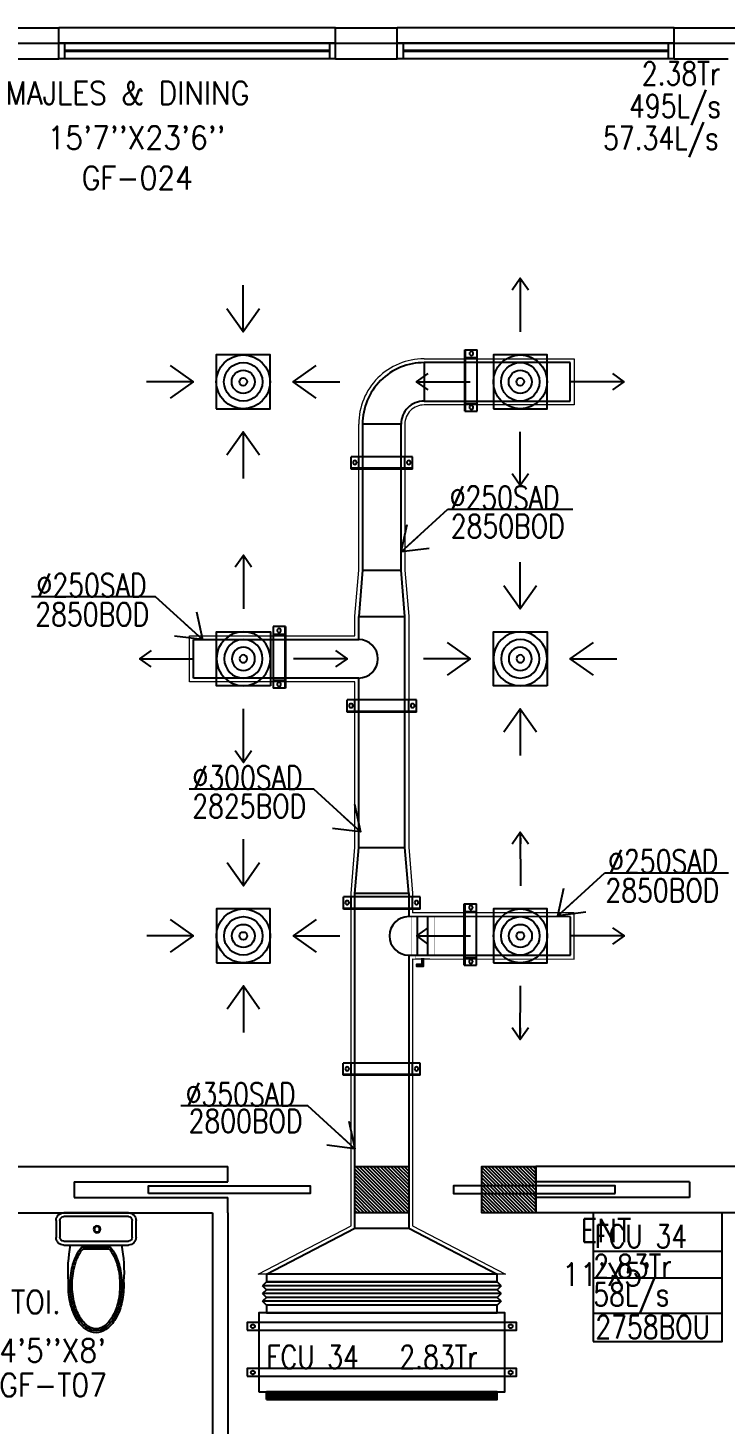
# Model space of a CAD drawing. Header units: millimetres. Extents: x 0 to 91840, y -5689 to 55688.
# Drawn here: x 38822 to 43353, y 36552 to 45625 of the extents above; entities that cross this region are included whole.
import ezdxf

# ---------------------------------------------------------------- set-up
doc = ezdxf.new("R2010")
doc.units = ezdxf.units.MM
doc.linetypes.add('CENTER', pattern=[50.8, 31.75, -6.35, 6.35, -6.35])
for name, color, linetype in [('A-ANNO-TEXT', 8, 'Continuous'), ('A-DOOR', 4, 'Continuous'), ('A-FLOR-PFIX', 8, 'Continuous'), ('A-GLAZ', 5, 'Continuous'), ('A-GRID', 253, 'CENTER'), ('A-WALL-FULL', 8, 'Continuous'), ('AC- VD', 5, 'Continuous'), ('AC-FD', 1, 'Continuous'), ('AC-SAD', 3, 'Continuous'), ('AC-SAD TEXT', 3, 'Continuous'), ('AC-WALL OPENING', 1, 'Continuous'), ('FCU-AC', 160, 'Continuous'), ('L1-E014-C22-VAC (08-08-2010)$0$ETA-AC-DAMPER', 4, 'Continuous'), ('M-HANGER', 30, 'Continuous'), ('RCD RIGHT', 1, 'Continuous'), ('SCD  RIGHT', 3, 'Continuous')]:
    doc.layers.add(name, color=color, linetype=linetype)
doc.layers.add('INSULATION', color=1, linetype='Continuous', lineweight=5)
doc.styles.add('ROMANS', font='romans.shx', dxfattribs={"width": 0.8})
doc.styles.add('SIMPLEX', font='simplex.shx', dxfattribs={"width": 0.8})
doc.dimstyles.new('100 of DIM2', dxfattribs={"dimscale": 0, "dimtxt": 200, "dimasz": 150, "dimexe": 75, "dimexo": 200, "dimgap": 75, "dimtad": 1, "dimdec": 0, "dimrnd": 5, "dimzin": 0, "dimdsep": 46, "dimtxsty": 'ROMANS', "dimblk": 'ARCHTICK', "dimcen": 100, "dimclrd": 94, "dimclre": 94, "dimclrt": 2, "dimadec": 0, "dimazin": 0, "dimtfac": 1, "dimtdec": 0, "dimtofl": 0, "dimtmove": 2, "dimatfit": 3, "dimldrblk": 'OPEN90', "dimfxl": 75, "dimtolj": 1, "dimtzin": 0, "dimarcsym": 0})

# ---------------------------------------------------------------- blocks, each defined once
blk = doc.blocks.new('W-180')
for p, q in [((1800, 100), (0, 100)), ((40, 0), (40, 100)), ((1760, 100), (1760, 0)), ((1800, 0), (0, 0))]:
    blk.add_line(p, q)
at = {"linetype": 'Continuous'}
for p, q in [((1760, 53), (40, 53)), ((1760, 47), (40, 47))]:
    blk.add_line(p, q, dxfattribs=at)
blk = doc.blocks.new('WC-1')
for p, q in [((-210, 0), (210, 0)), ((-260, -160), (-260, -50)), ((-235, -160), (-235, -50)), ((-210, -25), (210, -25)), ((235, -50), (235, -160)), ((260, -50), (260, -160)), ((210, -185), (-210, -185)), ((210, -210), (-210, -210)), ((91.5, -222.5), (-91.5, -222.5)), ((85.8, -235), (-85.8, -235))]:
    blk.add_line(p, q)
for radius in [22.1, 17.1]:
    blk.add_circle((-6.1, -107.5), radius)
for centre, radius, start, end in [((-210, -50), 50, 90, 180), ((-210, -50), 25, 90, 180), ((210, -50), 50, 360, 90), ((210, -50), 25, 360, 90), ((-210, -160), 50, 180, 270), ((-210, -160), 25, 180, 270), ((210, -160), 25, 270, 360), ((210, -160), 50, 270, 360), ((722.3, -383.2), 904.1, 168.95288, 184.06317), ((178.2, -428.2), 340.7, 149.85861, 166.47658), ((178.2, -428.2), 328.2, 149.85861, 166.47658), ((68.6, -364.5), 214, 138.41516, 149.85861), ((68.6, -364.5), 201.5, 139.99435, 149.85861), ((-68.6, -364.5), 201.5, 30.14139, 40.00565), ((-68.6, -364.5), 214, 30.14139, 41.58484), ((-178.2, -428.2), 328.2, 13.52342, 30.14139), ((-178.2, -428.2), 340.7, 13.52342, 30.14139), ((352.1, -470), 519.6, 166.47658, 180), ((352.1, -470), 507.1, 166.47658, 180), ((-352.1, -470), 507.1, 360, 13.52342), ((-352.1, -470), 519.6, 360, 13.52342), ((352.1, -470), 532.1, 177.55413, 180), ((-352.1, -470), 532.1, 360, 2.44587), ((352.1, -470), 532.1, 180, 193.52342), ((352.1, -470), 519.6, 180, 193.52342), ((352.1, -470), 507.1, 180, 193.52342), ((-352.1, -470), 507.1, 346.47658, 360), ((-352.1, -470), 519.6, 346.47658, 360), ((-352.1, -470), 532.1, 346.47658, 360), ((178.2, -511.8), 353.2, 193.52342, 210.14139), ((178.2, -511.8), 340.7, 193.52342, 210.14139), ((178.2, -511.8), 328.2, 193.52342, 210.14139), ((-178.2, -511.8), 328.2, 329.85861, 346.47658), ((-178.2, -511.8), 340.7, 329.85861, 346.47658), ((-178.2, -511.8), 353.2, 329.85861, 346.47658), ((68.6, -575.5), 226.5, 210.14139, 234.49716), ((68.6, -575.5), 214, 210.14139, 234.49716), ((68.6, -575.5), 201.5, 210.14139, 234.49716), ((-68.6, -575.5), 201.5, 305.50284, 329.85861), ((-68.6, -575.5), 214, 305.50284, 329.85861), ((-68.6, -575.5), 226.5, 305.50284, 329.85861), ((0, -671.6), 108.4, 234.49716, 270), ((0, -671.6), 95.9, 234.49716, 270), ((0, -671.6), 83.4, 234.49716, 270), ((0, -671.6), 83.4, 270, 305.50284), ((0, -671.6), 95.9, 270, 305.50284), ((0, -671.6), 108.4, 270, 305.50284)]:
    blk.add_arc(centre, radius, start, end)
at = {"linetype": 'Continuous', "ltscale": 50}
blk.add_arc((-722.3, -383.2), 904.1, 355.93683, 11.04712, dxfattribs=at)
blk = doc.blocks.new('_ArchTick')
at = {"color": 0, "linetype": 'ByBlock', "const_width": 0.15}
blk.add_lwpolyline([(-0.5, -0.5), (0.5, 0.5)], dxfattribs=at)
blk = doc.blocks.new('fcu 2.5 tr')
h = blk.add_hatch()
h.set_pattern_fill('NET', color=3)
h.paths.add_polyline_path([(83171.5, -1587743.1), (81671.5, -1587743.1), (81671.5, -1587793.1), (83171.5, -1587793.1)])
at = {"layer": 'FCU-AC'}
for p, q in [((81671.5, -1587030.1), (81646.5, -1587055.1)), ((83171.5, -1587030.1), (81671.5, -1587030.1)), ((83196.5, -1587055.1), (83171.5, -1587030.1)), ((83196.5, -1587055.1), (81646.5, -1587055.1)), ((81671.5, -1587080.1), (81646.5, -1587055.1)), ((81671.5, -1587080.1), (81646.5, -1587105.1)), ((83196.5, -1587105.1), (81646.5, -1587105.1)), ((81671.5, -1587130.1), (81646.5, -1587105.1)), ((81671.5, -1587130.1), (81646.5, -1587155.1)), ((83171.5, -1587080.1), (81671.5, -1587080.1)), ((83171.5, -1587080.1), (81671.5, -1587080.1)), ((83171.5, -1587130.1), (81671.5, -1587130.1)), ((83171.5, -1587130.1), (81671.5, -1587130.1)), ((83196.5, -1587055.1), (83171.5, -1587080.1)), ((83196.5, -1587105.1), (83171.5, -1587080.1)), ((83196.5, -1587105.1), (83171.5, -1587130.1)), ((83196.5, -1587155.1), (83171.5, -1587130.1)), ((83196.5, -1587155.1), (81646.5, -1587155.1)), ((81671.5, -1587180.1), (81646.5, -1587155.1)), ((83196.5, -1587155.1), (83171.5, -1587180.1))]:
    blk.add_line(p, q, dxfattribs=at)
at = {"layer": 'FCU-AC', "color": 1}
for p, q in [((83171.5, -1586980.1), (81671.5, -1586980.1)), ((81671.5, -1586980.1), (81671.5, -1587030.1)), ((81671.5, -1587030.1), (83171.5, -1587030.1)), ((83171.5, -1587030.1), (83171.5, -1586980.1)), ((83171.5, -1587180.1), (81671.5, -1587180.1)), ((81671.5, -1587180.1), (81671.5, -1587230.1)), ((81671.5, -1587230.1), (83171.5, -1587230.1)), ((83171.5, -1587230.1), (83171.5, -1587180.1))]:
    blk.add_line(p, q, dxfattribs=at)
at = {"layer": 'FCU-AC'}
blk.add_lwpolyline([(81621.5, -1587743.1), (83221.5, -1587743.1), (83221.5, -1587230.1), (81621.5, -1587230.1)], close=True, dxfattribs=at)
at = {"layer": 'FCU-AC', "color": 6}
for points in [[(81546.5, -1587343.1), (83296.5, -1587343.1), (83296.5, -1587293.1), (81546.5, -1587293.1)], [(81546.5, -1587643.1), (83296.5, -1587643.1), (83296.5, -1587593.1), (81546.5, -1587593.1)]]:
    blk.add_lwpolyline(points, close=True, dxfattribs=at)
at = {"layer": 'FCU-AC', "color": 3}
blk.add_lwpolyline([(81671.5, -1587793.1), (83171.5, -1587793.1), (83171.5, -1587743.1), (81671.5, -1587743.1)], close=True, dxfattribs=at)
at = {"layer": 'FCU-AC', "color": 6}
for centre in [(81584, -1587318.1), (83259, -1587318.1), (81584, -1587618.1), (83259, -1587618.1)]:
    blk.add_circle(centre, 12.5, dxfattribs=at)
blk = doc.blocks.new('*U39')
at = {"layer": 'L1-E014-C22-VAC (08-08-2010)$0$ETA-AC-DAMPER', "color": 5}
for p, q in [((-33, 0), (-33, 250)), ((33, 0), (33, 250))]:
    blk.add_line(p, q, dxfattribs=at)
for points, const_width in [([(-90.8, 250), (90.8, 250)], 1.82), ([(0, 0), (0, 264)], 1.5), ([(-90.8, 0), (90.8, 0)], 1.82), ([(-47.8, 0), (-47.8, -20.2), (48.2, -20.2), (48.2, 0)], 1.5)]:
    blk.add_lwpolyline(points, dxfattribs=dict(at, const_width=const_width))
at = {"layer": 'L1-E014-C22-VAC (08-08-2010)$0$ETA-AC-DAMPER', "color": 5, "const_width": 1.82}
blk.add_lwpolyline([(75, 250), (75, 0), (-75, 0), (-75, 250)], close=True, dxfattribs=at)
at = {"layer": 'L1-E014-C22-VAC (08-08-2010)$0$ETA-AC-DAMPER', "color": 5}
blk.add_lwpolyline([(5.7, -20.2), (5.7, -61.7), (40.1, -61.7), (40.1, -71.6), (-5.7, -71.6), (-5.7, -20.2)], dxfattribs=at)
blk = doc.blocks.new('*U55')
at = {"linetype": 'Continuous'}
for p, q in [((-37.5, -218.2), (-37.5, 281.8)), ((42.5, 281.8), (-37.5, 281.8)), ((37.5, -218.2), (37.5, 281.8)), ((42.5, -218.2), (42.5, 281.8)), ((42.5, 231.8), (-37.5, 231.8)), ((42.5, -168.2), (-37.5, -168.2)), ((42.5, -218.2), (-37.5, -218.2))]:
    blk.add_line(p, q, dxfattribs=at)
for centre in [(0, 256.8), (0, -193.2)]:
    blk.add_circle(centre, 12.5, dxfattribs=at)
blk = doc.blocks.new('*U146')
at = {"linetype": 'Continuous'}
for p, q in [((-37.5, -243.2), (-37.5, 207.1)), ((42.5, 207.1), (-37.5, 207.1)), ((37.5, -243.2), (37.5, 207.1)), ((42.5, -243.2), (42.5, 207.1)), ((42.5, 157.1), (-37.5, 157.1)), ((42.5, -193.2), (-37.5, -193.2)), ((42.5, -243.2), (-37.5, -243.2))]:
    blk.add_line(p, q, dxfattribs=at)
for centre in [(0, 182.1), (0, -218.2)]:
    blk.add_circle(centre, 12.5, dxfattribs=at)
blk = doc.blocks.new('*U145')
at = {"linetype": 'Continuous'}
for p, q in [((-37.5, -218.2), (-37.5, 182.1)), ((42.5, 182.1), (-37.5, 182.1)), ((37.5, -218.2), (37.5, 182.1)), ((42.5, -218.2), (42.5, 182.1)), ((42.5, 132.1), (-37.5, 132.1)), ((42.5, -168.2), (-37.5, -168.2)), ((42.5, -218.2), (-37.5, -218.2))]:
    blk.add_line(p, q, dxfattribs=at)
for centre in [(0, 157.1), (0, -193.2)]:
    blk.add_circle(centre, 12.5, dxfattribs=at)
blk = doc.blocks.new('*U56')
at = {"linetype": 'Continuous'}
for p, q in [((-37.5, -156.4), (-37.5, 243.6)), ((42.5, 243.6), (-37.5, 243.6)), ((42.5, 193.6), (-37.5, 193.6)), ((37.5, -156.4), (37.5, 243.6)), ((42.5, -156.4), (42.5, 243.6)), ((42.5, -106.4), (-37.5, -106.4)), ((42.5, -156.4), (-37.5, -156.4))]:
    blk.add_line(p, q, dxfattribs=at)
for centre in [(0, 218.6), (0, -131.4)]:
    blk.add_circle(centre, 12.5, dxfattribs=at)
blk = doc.blocks.new('*U147')
at = {"linetype": 'Continuous'}
for p, q in [((-37.5, -268.2), (-37.5, 232.1)), ((42.5, 232.1), (-37.5, 232.1)), ((42.5, 182.1), (-37.5, 182.1)), ((37.5, -268.2), (37.5, 232.1)), ((42.5, -268.2), (42.5, 232.1)), ((42.5, -218.2), (-37.5, -218.2)), ((42.5, -268.2), (-37.5, -268.2))]:
    blk.add_line(p, q, dxfattribs=at)
for centre in [(0, 207.1), (0, -243.2)]:
    blk.add_circle(centre, 12.5, dxfattribs=at)
blk = doc.blocks.new('*U57')
at = {"linetype": 'Continuous'}
for p, q in [((-37.5, -156.4), (-37.5, 243.6)), ((42.5, 243.6), (-37.5, 243.6)), ((42.5, 193.6), (-37.5, 193.6)), ((37.5, -156.4), (37.5, 243.6)), ((42.5, -156.4), (42.5, 243.6)), ((42.5, -106.4), (-37.5, -106.4)), ((42.5, -156.4), (-37.5, -156.4))]:
    blk.add_line(p, q, dxfattribs=at)
for centre in [(0, 218.6), (0, -131.4)]:
    blk.add_circle(centre, 12.5, dxfattribs=at)
blk = doc.blocks.new('*U47')
at = {"linetype": 'Continuous'}
for p, q in [((-37.5, -153.1), (-37.5, 246.9)), ((42.5, 246.9), (-37.5, 246.9)), ((42.5, 196.9), (-37.5, 196.9)), ((37.5, -153.1), (37.5, 246.9)), ((42.5, -153.1), (42.5, 246.9)), ((42.5, -103.1), (-37.5, -103.1)), ((42.5, -153.1), (-37.5, -153.1))]:
    blk.add_line(p, q, dxfattribs=at)
for centre in [(0, 221.9), (0, -128.1)]:
    blk.add_circle(centre, 12.5, dxfattribs=at)
blk = doc.blocks.new('abcd')
at = {"layer": 'SCD  RIGHT'}
blk.add_lwpolyline([(558555, -1481705), (558905, -1481705), (558905, -1481355), (558555, -1481355)], close=True, dxfattribs=at)
for radius in [175, 125, 75, 25]:
    blk.add_circle((558730, -1481530), radius, dxfattribs=at)
for points in [[(558729.6, -1480856.5), (558730.4, -1481205)], [(558056.5, -1481529.6), (558405, -1481530.4)], [(559403.5, -1481529.6), (559055, -1481530.4)], [(558729.6, -1482203.5), (558730.4, -1481855)]]:
    blk.add_leader(points, dimstyle='100 of DIM2', override={"dimscale": 1, "dimasz": 75, "dimtad": 0, "dimclrd": 3, "dimfxl": 0.2}, dxfattribs=at)
blk = doc.blocks.new('cdcdcd')
at = {"layer": 'RCD RIGHT'}
blk.add_lwpolyline([(-175, -175), (175, -175), (175, 175), (-175, 175)], close=True, dxfattribs=at)
for radius in [175, 125, 75, 25]:
    blk.add_circle((0, 0), radius, dxfattribs=at)
for points in [[(0, 325), (0, 627.9)], [(-325, 0), (-627.9, 0)], [(325, 0), (627.9, 0)], [(0, -325), (0, -627.9)]]:
    blk.add_leader(points, dimstyle='100 of DIM2', override={"dimscale": 1, "dimtad": 0, "dimcen": 150, "dimclrd": 256, "dimclre": 256, "dimfxl": 0.2}, dxfattribs=at)

msp = doc.modelspace()

# ---------------------------------------------------------------- hatches: boundary and pattern name
at = {"layer": 'AC-FD', "linetype": 'ByBlock'}
h = msp.add_hatch(dxfattribs=at)
h.set_pattern_fill('ANSI31', color=256, scale=5, angle=90, style=0)
h.set_pattern_definition([(135, (-1550499.177, -23991.749), (-11.22532015, -11.22532015), [])])
h.paths.add_polyline_path([(41296.58, 37925.23), (41296.58, 38225.23), (40946.58, 38225.23), (40946.58, 37925.23)])
at = {"layer": 'AC-WALL OPENING', "linetype": 'ByBlock'}
h = msp.add_hatch(dxfattribs=at)
h.set_pattern_fill('ANSI31', color=256, scale=5, angle=-90, style=0)
h.set_pattern_definition([(315, (1633741.861, 100165.234), (11.22532015, 11.22532015), [])])
h.paths.add_polyline_path([(41771.86, 38225.23), (41771.86, 37925.23), (42121.86, 37925.23), (42121.86, 38225.23)])

# ---------------------------------------------------------------- linework, layer by layer
at = {"layer": 'A-DOOR', "ltscale": 3}
for points in [[(39605.86, 38050.23), (39605.86, 38100.23), (40655.86, 38100.23), (40655.86, 38050.23), (39605.86, 38050.23)], [(42637.86, 38050.23), (42637.86, 38100.23), (41587.86, 38100.23), (41587.86, 38050.23), (42637.86, 38050.23)]]:
    msp.add_lwpolyline(points, dxfattribs=at)
at = {"layer": 'A-GLAZ', "ltscale": 3}
for p, q in [((40821.86, 45625.23), (39021.86, 45625.23)), ((43021.86, 45625.23), (41221.86, 45625.23))]:
    msp.add_line(p, q, dxfattribs=at)
at = {"layer": 'A-GRID', "ltscale": 0.1}
msp.add_line((13764.65, 45525.23), (57304.24, 45525.23), dxfattribs=at)
at = {"layer": 'A-WALL-FULL', "ltscale": 3}
for p, q in [((38421.86, 45625.23), (39021.86, 45625.23)), ((39021.86, 45425.23), (39021.86, 45625.23)), ((40821.86, 45625.23), (41221.86, 45625.23)), ((40821.86, 45425.23), (40821.86, 45625.23)), ((41221.86, 45425.23), (41221.86, 45625.23)), ((43021.86, 45625.23), (43721.86, 45625.23)), ((43021.86, 45425.23), (43021.86, 45625.23)), ((38621.86, 45425.23), (39021.86, 45425.23)), ((40821.86, 45425.23), (41221.86, 45425.23)), ((43021.86, 45425.23), (43371.86, 45425.23)), ((38621.86, 38225.23), (40121.86, 38225.23)), ((40121.86, 38125.23), (40121.86, 38225.23)), ((43421.86, 38225.23), (42121.86, 38225.23)), ((42121.86, 38125.23), (42121.86, 38225.23)), ((39121.86, 38125.23), (40121.86, 38125.23)), ((39121.86, 38125.23), (39121.86, 38025.23)), ((43121.86, 38125.23), (42121.86, 38125.23)), ((43121.86, 38125.23), (43121.86, 38025.23)), ((39121.86, 38025.23), (40121.86, 38025.23)), ((40121.86, 37925.23), (40121.86, 38025.23)), ((43121.86, 38025.23), (42121.86, 38025.23)), ((42121.86, 37925.23), (42121.86, 38025.23)), ((38621.86, 37925.23), (40021.86, 37925.23)), ((40021.86, 37925.23), (40021.86, 35407.23)), ((40121.86, 37925.23), (40121.86, 36375.23)), ((43421.86, 37925.23), (42121.86, 37925.23))]:
    msp.add_line(p, q, dxfattribs=at)
at = {"layer": 'AC-FD', "linetype": 'ByBlock'}
msp.add_lwpolyline([(40946.58, 37925.23), (40946.58, 38225.23), (41296.58, 38225.23), (41296.58, 37925.23)], close=True, dxfattribs=at)
at = {"layer": 'AC-SAD'}
for p, q in [((41396.71, 43450.14), (41396.63, 43200.14)), ((42346.62, 43449.82), (41396.71, 43450.14)), ((42346.53, 43199.82), (42346.62, 43449.82)), ((41396.63, 43200.14), (42346.53, 43199.82)), ((41246.58, 43050.14), (40996.58, 43050.14)), ((40996.58, 43050.14), (40996.58, 42100.18)), ((41246.58, 42100.18), (41246.58, 43050.14)), ((40996.58, 42100.18), (40971.49, 41800.18)), ((40996.58, 42100.18), (41246.58, 42100.18)), ((41271.58, 41800.18), (41246.58, 42100.18)), ((40971.49, 41800.18), (41271.58, 41800.18)), ((40971.58, 41650.18), (40971.58, 41800.18)), ((41271.58, 40299.48), (41271.58, 41800.18)), ((39897.31, 41649.82), (40971.49, 41650.18)), ((39897.39, 41399.82), (39897.31, 41649.82)), ((40971.58, 41400.18), (39897.39, 41399.82)), ((40971.58, 40299.48), (40971.58, 41400.18)), ((40971.59, 41375.18), (40971.58, 41375.18)), ((40946.58, 39999.48), (40971.58, 40299.48)), ((40971.58, 40299.48), (41271.58, 40299.48)), ((41296.62, 39999.48), (41271.58, 40299.48)), ((41296.62, 39999.48), (40946.58, 39999.48)), ((40946.58, 37825.23), (40946.58, 39999.48)), ((41296.58, 39999.48), (41296.58, 39849.42)), ((42347.37, 39849.06), (41296.58, 39849.42)), ((42347.29, 39599.06), (42347.37, 39849.06)), ((41296.57, 39574.42), (41296.58, 39574.42)), ((41296.58, 39599.42), (42347.29, 39599.06)), ((41296.58, 39599.42), (41296.58, 37825.23)), ((40371.58, 37525.23), (40946.58, 37825.23)), ((40946.58, 37825.23), (41296.58, 37825.23)), ((41296.58, 37825.23), (41871.58, 37525.23))]:
    msp.add_line(p, q, dxfattribs=at)
for centre, radius, start, end in [((41396.58, 43050.14), 400, 89.980545, 180), ((41396.58, 43050.14), 150, 89.980545, 180), ((40971.53, 41525.18), 125, 270.019468, 90.019468), ((41296.58, 39724.48), 125, 89.980557, 269.980557)]:
    msp.add_arc(centre, radius, start, end, dxfattribs=at)
at = {"layer": 'AC-SAD TEXT'}
for p, q in [((42496.28, 37675.66), (43333.38, 37675.66)), ((42496.28, 37503.15), (43333.38, 37503.15)), ((42496.28, 37271.97), (43333.38, 37271.97))]:
    msp.add_line(p, q, dxfattribs=at)
msp.add_lwpolyline([(42496.28, 37087.44), (43333.38, 37087.44), (43333.38, 37925.23), (42496.28, 37925.23)], close=True, dxfattribs=at)
at = {"layer": 'AC-WALL OPENING', "linetype": 'ByBlock'}
msp.add_lwpolyline([(42121.86, 38225.23), (42121.86, 37925.23), (41771.86, 37925.23), (41771.86, 38225.23)], close=True, dxfattribs=at)
at = {"layer": 'INSULATION'}
for p, q in [((41396.72, 43475.14), (42371.63, 43474.81)), ((42371.63, 43474.81), (42371.53, 43174.81)), ((42371.53, 43174.81), (41396.62, 43175.14)), ((40971.58, 42101.23), (40971.58, 43050.14)), ((41271.58, 43050.14), (41271.58, 42101.22)), ((40946.58, 41802.27), (40971.58, 42101.23)), ((41271.58, 42101.22), (41296.58, 41801.22)), ((40946.58, 41675.17), (40946.58, 41800.18)), ((41296.58, 41801.22), (41296.58, 40300.52)), ((39872.3, 41674.81), (40946.58, 41675.17)), ((39872.4, 41374.81), (39872.3, 41674.81)), ((40946.58, 41375.17), (39872.4, 41374.81)), ((40946.58, 40300.52), (40946.58, 41375.17)), ((40921.58, 40000.52), (40946.58, 40300.52)), ((41296.58, 40300.52), (41321.58, 40001.03)), ((40921.58, 37840.39), (40921.58, 40000.52)), ((41321.58, 40001.03), (41321.58, 39874.41)), ((42372.38, 39874.06), (41321.58, 39874.41)), ((42372.28, 39574.06), (42372.38, 39874.06)), ((41321.58, 39574.41), (42372.28, 39574.06)), ((41321.58, 39574.41), (41321.58, 37840.39)), ((40317.53, 37525.23), (40921.58, 37840.39)), ((41321.58, 37840.39), (41925.62, 37525.23)), ((40371.58, 37525.23), (40317.53, 37525.23)), ((41925.62, 37525.23), (41871.58, 37525.23))]:
    msp.add_line(p, q, dxfattribs=at)
for radius in [425, 125]:
    msp.add_arc((41396.58, 43050.14), radius, 89.980545, 180, dxfattribs=at)

# ---------------------------------------------------------------- block references
at = {"layer": 'A-FLOR-PFIX', "ltscale": 3, "xscale": -1}
msp.add_blockref('WC-1', (39264.55, 37925.23), dxfattribs=at)
at = {"layer": 'A-GLAZ', "ltscale": 3}
for p in [(39021.86, 45425.23), (41221.86, 45425.23)]:
    msp.add_blockref('W-180', p, dxfattribs=at)
at = {"layer": 'AC- VD', "xscale": -1}
msp.add_blockref('*U39', (41387.33, 39599.42), dxfattribs=at)
at = {"layer": 'FCU-AC', "color": 3}
msp.add_blockref('fcu 2.5 tr', (-41299.96, 1624505.31), dxfattribs=at)
at = {"layer": 'M-HANGER', "xscale": -1}
for name, p in [('*U56', (41703.84, 43290.48)), ('*U57', (41700.13, 39689.77))]:
    msp.add_blockref(name, p, dxfattribs=at)
for name, p, rotation in [('*U145', (41103.71, 42800.73), 90), ('*U47', (40453.9, 41581.04), 180), ('*U146', (41103.71, 41220.73), 90), ('*U55', (41153.71, 39940.73), 90), ('*U147', (41103.71, 38860.73), 90)]:
    msp.add_blockref(name, p, dxfattribs=dict(at, rotation=rotation))
at = {"layer": 'RCD RIGHT'}
for p in [(40221.09, 43325.23), (40221.85, 39724.48)]:
    msp.add_blockref('cdcdcd', p, dxfattribs=at)
at = {"layer": 'RCD RIGHT', "xscale": -1}
msp.add_blockref('cdcdcd', (42021.58, 41525.23), dxfattribs=at)
at = {"layer": 'SCD  RIGHT'}
for p in [(-516708.42, 1524855.23), (-516707.67, 1521254.48)]:
    msp.add_blockref('abcd', p, dxfattribs=at)
at = {"layer": 'SCD  RIGHT', "xscale": -1}
msp.add_blockref('abcd', (598952.35, 1523055.23), dxfattribs=at)

# ---------------------------------------------------------------- texts
at = {"layer": 'A-ANNO-TEXT', "style": 'ROMANS', "width": 0.9}
for s, p in [('MAJLES & DINING', (38675.84, 45127)), ("15'7''X23'6''", (38949.11, 44836.47)), ('GF-024', (39171.21, 44575.51)), ('ENT', (42413.15, 37734.67)), ("11'X5'", (42292.42, 37449.1)), ('TOI.', (38711.87, 37269.71)), ("4'5''X8'", (38635.81, 36954.92)), ('GF-T07', (38635.81, 36730.01))]:
    msp.add_text(s, height=150, dxfattribs=at).set_placement(p)
at = {"layer": 'AC-SAD TEXT', "style": 'SIMPLEX', "width": 0.8}
for s, p in [('2.38Tr', (42811.36, 45253.98)), ('495L/s', (42728.69, 45043.3)), ('57.34L/s', (42559.56, 44834.38)), ('%%C250SAD', (41562.69, 42498.07)), ('2850BOD', (41569.88, 42311.91)), ('%%C250SAD', (38877.73, 41928.53)), ('2850BOD', (38869.6, 41739.11)), ('%%C300SAD', (39891.57, 40678.67)), ('2825BOD', (39890.03, 40492.39)), ('%%C250SAD', (42592.89, 40134.3)), ('2850BOD', (42574.82, 39944.81)), ('%%C350SAD', (39847.01, 38619.33)), ('2800BOD', (39866.15, 38446.69)), ('FCU 34', (42504.33, 37696.87)), ('2.83Tr', (42496.28, 37503.15)), ('58L/s', (42496.28, 37319.74)), ('2758BOU', (42509.49, 37107.33)), ('FCU 34', (40371.19, 36912.23)), ('2.83Tr', (41235.64, 36912.23))]:
    msp.add_text(s, height=150, dxfattribs=at).set_placement(p)

# ---------------------------------------------------------------- leaders
at = {"layer": 'AC-SAD TEXT'}
for points in [[(41246.58, 42219.5), (41551.76, 42498.07), (42364.27, 42498.07)], [(39956.84, 41649.97), (39651.66, 41928.53), (38844.19, 41928.53)], [(40984.34, 40400.1), (40679.15, 40678.67), (39869.41, 40678.67)], [(42265.69, 39855.73), (42570.88, 40134.3), (43375.56, 40134.3)], [(40946.58, 38340.76), (40641.4, 38619.33), (39814.65, 38619.33)]]:
    msp.add_leader(points, dimstyle='100 of DIM2', override={"dimscale": 1, "dimtad": 0, "dimfxl": 0.2}, dxfattribs=at)

doc.saveas('drawing.dxf')
